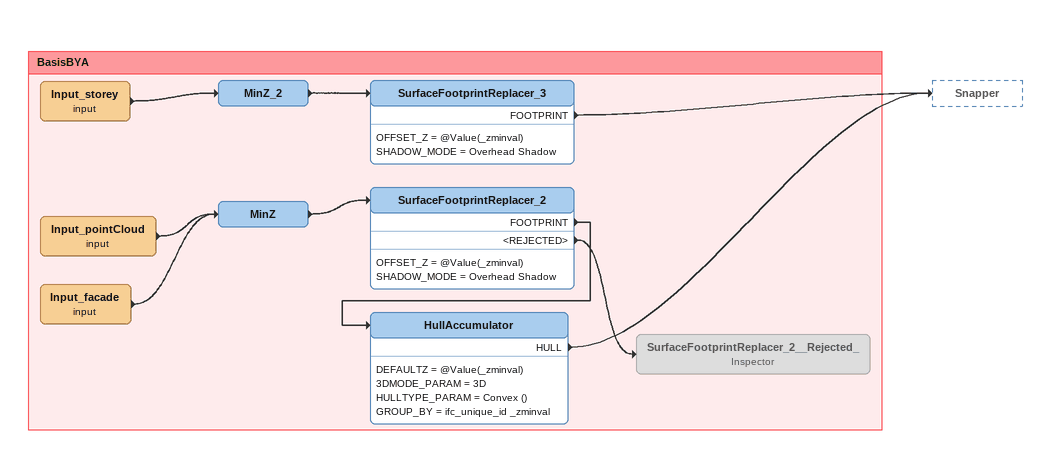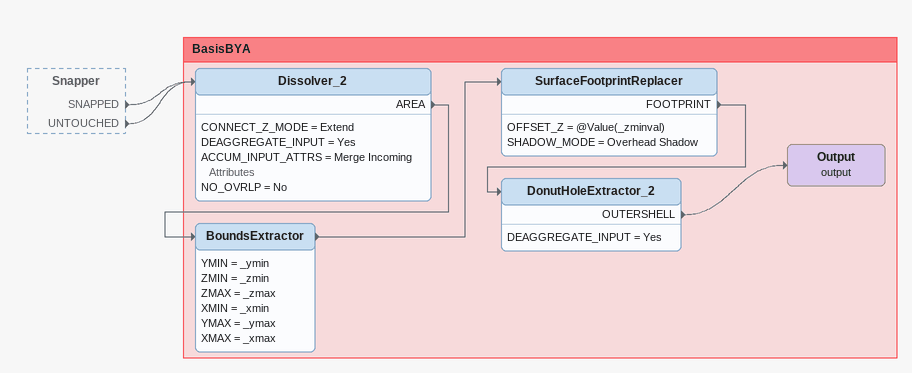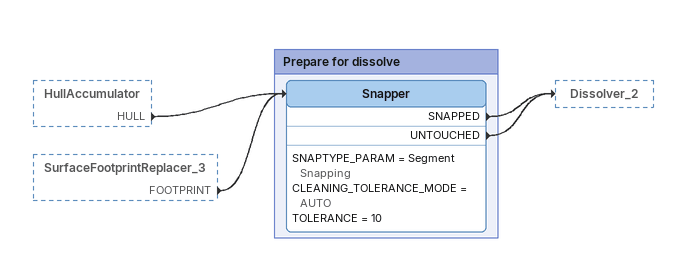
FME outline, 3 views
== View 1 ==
Bookmark: BasisBYA
Input_storey (input)
    -> MinZ_2
MinZ_2
    -> SurfaceFootprintReplacer_3
SurfaceFootprintReplacer_3
    OFFSET_Z = @Value(_zminval)
    SHADOW_MODE = Overhead Shadow
    FOOTPRINT -> Snapper
Input_pointCloud (input)
    -> MinZ
Input_facade (input)
    -> MinZ
MinZ
    -> SurfaceFootprintReplacer_2
SurfaceFootprintReplacer_2
    OFFSET_Z = @Value(_zminval)
    SHADOW_MODE = Overhead Shadow
    FOOTPRINT -> HullAccumulator
    <REJECTED> -> SurfaceFootprintReplacer_2__Rejected_
HullAccumulator
    DEFAULTZ = @Value(_zminval)
    3DMODE_PARAM = 3D
    HULLTYPE_PARAM = Convex ()
    GROUP_BY = ifc_unique_id _zminval
    HULL -> Snapper
SurfaceFootprintReplacer_2__Rejected_: Inspector [off]

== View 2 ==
Snapper [outside]
    SNAPPED -> Dissolver_2
    UNTOUCHED -> Dissolver_2

Bookmark: BasisBYA
Dissolver_2
    CONNECT_Z_MODE = Extend
    DEAGGREGATE_INPUT = Yes
    ACCUM_INPUT_ATTRS = Merge Incoming Attributes
    NO_OVRLP = No
    AREA -> BoundsExtractor
BoundsExtractor
    YMIN = _ymin
    ZMIN = _zmin
    ZMAX = _zmax
    XMIN = _xmin
    YMAX = _ymax
    XMAX = _xmax
    -> SurfaceFootprintReplacer
SurfaceFootprintReplacer
    OFFSET_Z = @Value(_zminval)
    SHADOW_MODE = Overhead Shadow
    FOOTPRINT -> DonutHoleExtractor_2
DonutHoleExtractor_2
    DEAGGREGATE_INPUT = Yes
    OUTERSHELL -> Output (output)
Output (output)

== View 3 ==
HullAccumulator [outside]
    HULL -> Snapper
SurfaceFootprintReplacer_3 [outside]
    FOOTPRINT -> Snapper

Bookmark: Prepare for dissolve
Snapper
    SNAPTYPE_PARAM = Segment Snapping
    CLEANING_TOLERANCE_MODE = AUTO
    TOLERANCE = 10
    SNAPPED -> Dissolver_2
    UNTOUCHED -> Dissolver_2
